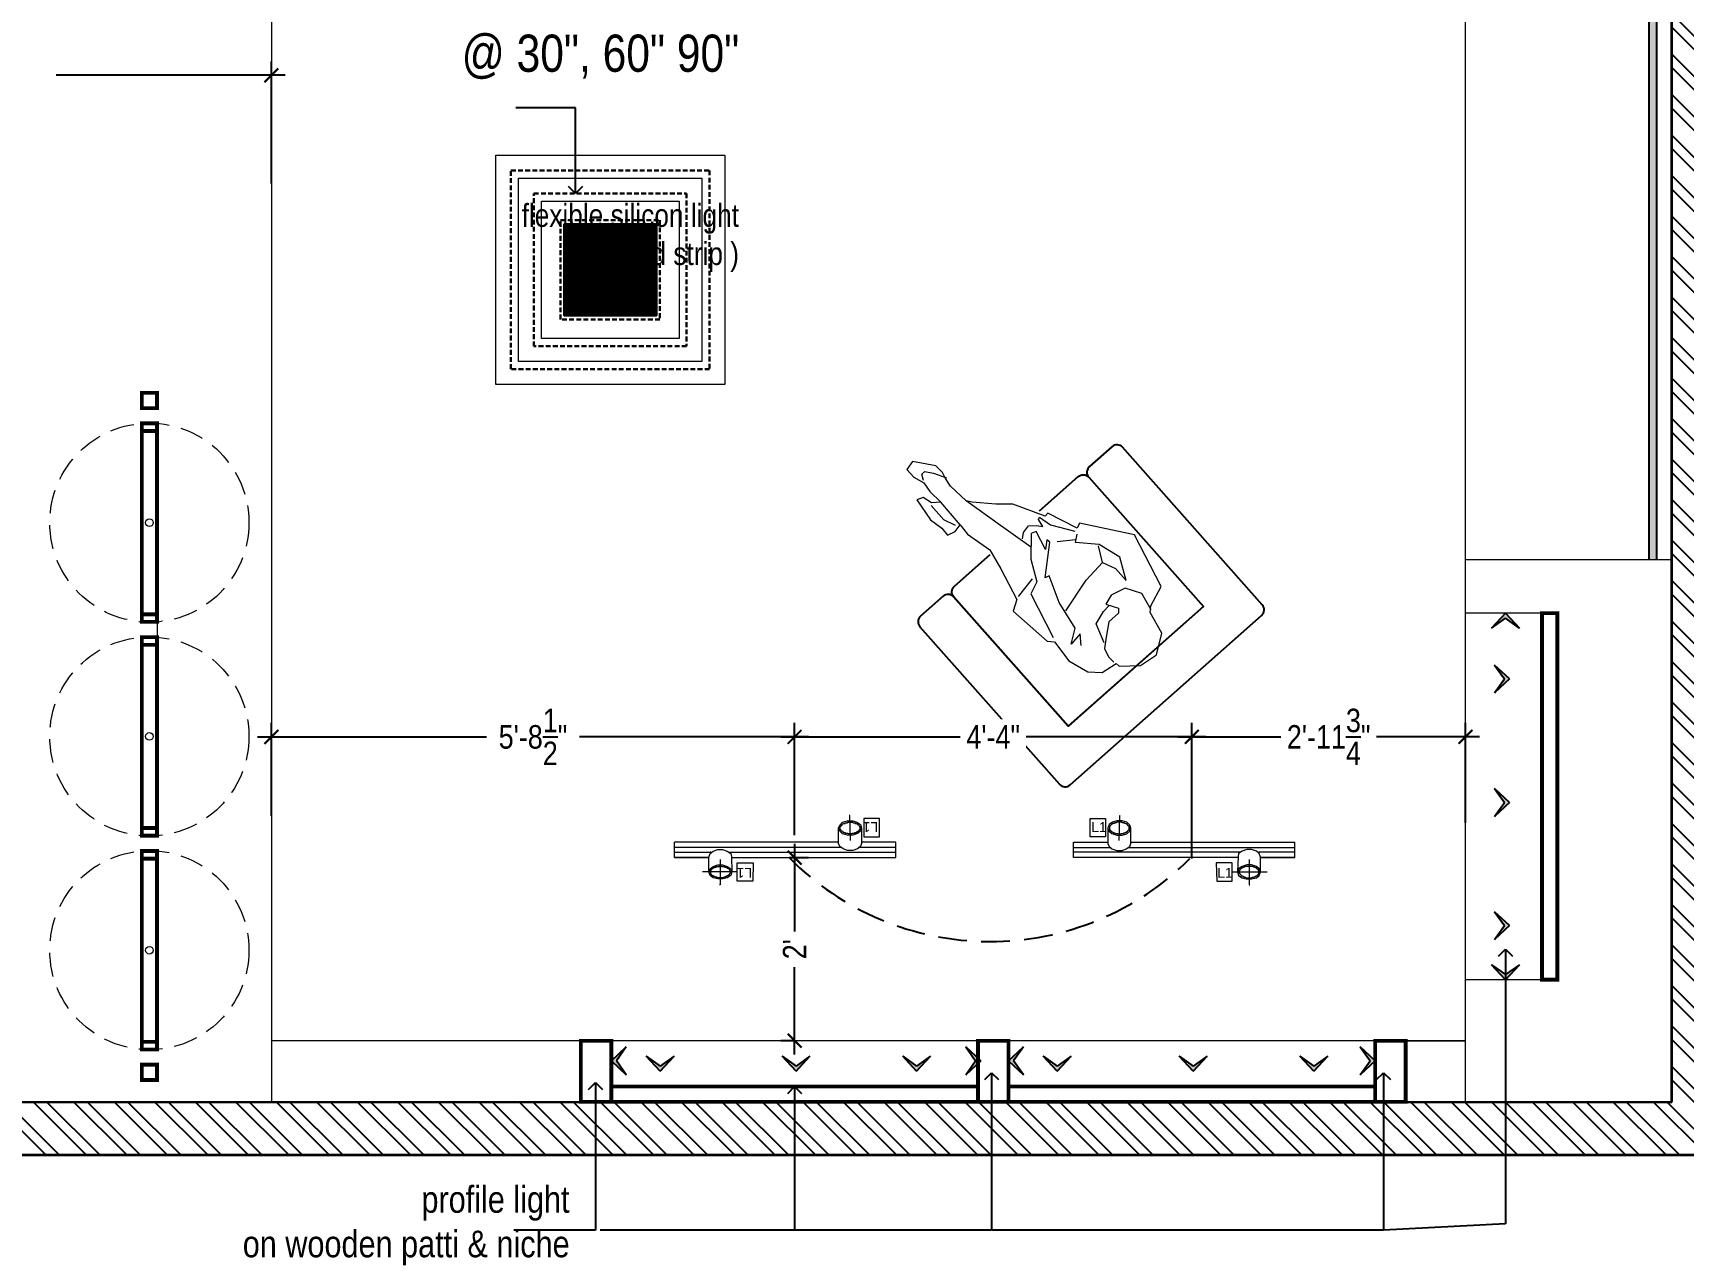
# Model space of a CAD drawing. Header units: inches. Extents: x -109431 to 29005, y -34715 to -1756.
# Drawn here: x -51156.6 to -50940.6, y -12238.8 to -12080.9 of the extents above; entities that cross this region are included whole.
import ezdxf
from ezdxf.lldxf.tags import DXFTag

# ---------------------------------------------------------------- set-up
doc = ezdxf.new("R2010")
doc.units = ezdxf.units.IN
doc.header["$LTSCALE"] = 0.05
doc.header["$MEASUREMENT"] = 0
doc.header["$PDMODE"] = 3
doc.header["$PDSIZE"] = -4
for name, pattern in [('A2-XREF-115_FURN$0$HIDDEN', [0.375, 0.25, -0.125]), ('ACAD_ISO03W100', [30, 12, -18]), ('DASHED2', [0.375, 0.25, -0.125])]:
    doc.linetypes.add(name, pattern=pattern)
doc.layers.get('Defpoints').update_dxf_attribs({"linetype": 'DASHED2'})
for name, color, linetype, lineweight in [('A-PEOPLE', 12, 'Continuous', 20), ('Electrical power fixture', 144, 'Continuous', 15), ('Electrical text & dimension', 140, 'Continuous', 9), ('FURNITURE', 1, 'Continuous', 18), ('hatch', 7, 'Continuous', 25), ('WALL', 7, 'Continuous', 35)]:
    doc.layers.add(name, color=color, linetype=linetype, lineweight=lineweight)
for name, color, linetype in [('Civil Dimension - Text', 7, 'Continuous'), ('Column', 6, 'Continuous'), ('Flooring Hatch', 251, 'Continuous'), ('Flooring Layout', 7, 'Continuous')]:
    doc.layers.add(name, color=color, linetype=linetype)
doc.styles.add('1MMOF3-32', font='ARIALN.TTF', dxfattribs={"height": 4.86})
doc.styles.add('9-128OF1-4', font='ARIALN.TTF', dxfattribs={"height": 3.0792})
doc.styles.add('PDF Arial', font='arial.ttf')
tags = doc.linetypes.add('A2-XREF-115_FURN$0$DASHED', pattern=[0.75, 0.5, -0.25]).pattern_tags.tags
tags[6:7] = [DXFTag(74, 4), DXFTag(75, 0), DXFTag(340, '0'), DXFTag(46, 1.0), DXFTag(50, 0.0), DXFTag(44, 0.0), DXFTag(45, 0.0)]
tags[4:5] = [DXFTag(74, 4), DXFTag(75, 0), DXFTag(340, '0'), DXFTag(46, 1.0), DXFTag(50, 0.0), DXFTag(44, 0.0), DXFTag(45, 0.0)]
doc.dimstyles.new('DIM 1-4', dxfattribs={"dimtxt": 3.0792, "dimasz": 1.82, "dimexe": 1.82, "dimexo": 0, "dimgap": 0.09, "dimtad": 0, "dimzin": 0, "dimdsep": 46, "dimlunit": 4, "dimtxsty": '9-128OF1-4', "dimblk": 'ARCHTICK', "dimcen": 1.8125, "dimdle": 1.82, "dimclrd": 8, "dimclre": 8, "dimadec": 0, "dimazin": 0, "dimtfac": 1, "dimtofl": 0, "dimtmove": 0, "dimatfit": 3, "dimldrblk": 'OPEN90', "dimfxl": 1, "dimtolj": 1, "dimtzin": 0, "dimlwd": -1, "dimarcsym": 0})

# ---------------------------------------------------------------- blocks, each defined once
blk = doc.blocks.new('A$C9f012d1b')
at = {"layer": 'A-PEOPLE', "color": 1, "lineweight": 0}
blk.add_lwpolyline([(736, 178.3), (755, 203.6), (786.5, 212), (794.9, 233), (715, 243.5), (668.7, 233), (639.3, 235.1), (630.9, 207.8), (637.2, 180.4), (597.2, 182.6), (508.9, 161.5), (437.4, 176.3), (326, 203.6), (305, 239.4), (155.7, 220.5), (136.7, 203.7), (58.9, 210), (-10.5, 186.9), (-44.1, 153.2), (-52.5, 98.6), (-65.2, 96.5), (-111.4, 41.8), (-119.8, -21.3), (-77.8, -82.3), (0, -99.1), (14.7, -115.9), (39.9, -183.2), (227.1, -231.6), (378.5, -120.2), (370.1, -103.4), (473.1, -63.4), (471, -50.8), (572, 3.8), (609.8, 45.9), (666.6, 100.5), (683.4, 113.2), (754.9, 119.4), (784.4, 115.2), (805.4, 108.9), (837, 111), (900, 159.4), (891.6, 190.9), (858, 190.9), (822.2, 178.3), (786.5, 182.5)], close=True, dxfattribs=at)
for points in [[(69.4, 144.8), (101, 121.7), (94.7, 167.9), (126.2, 121.7), (225, 104.8), (313.3, 71.2), (317.6, 85.9), (395.3, -4.6), (408, -2.5), (386.9, 22.8), (452.1, 6), (458.4, 22.8), (395.4, 79.6), (326, 115.3), (309.2, 157.4), (151.5, 197.4)], [(330.2, 193.1), (342.8, 119.5)], [(637.2, 180.4), (736, 178.3)], [(645.6, 193.1), (685.6, 209.9), (748.7, 209.9)], [(828.6, 174.1), (847.5, 163.6), (847.5, 151), (824.3, 132.1), (784.4, 111)], [(426.9, 54.3), (546.8, 81.6), (683.4, 113.2)], [(4.2, -107.5), (65.2, -120.1), (115.7, -90.7), (128.3, -40.3), (117.8, -6.6), (79.9, -29.7), (67.3, -19.2), (67.3, 24.9), (35.8, 64.9), (10.5, 94.3), (-18.9, 102.8), (-44.1, 100.7)], [(25.3, 81.7), (90.4, 60.7), (105.2, 14.4), (107.3, -10.8)], [(189.3, 106.9), (220.8, -10.8), (229.2, -90.7), (185, -109.7), (132.5, -109.6), (204, -145.4), (281.8, -122.3), (338.6, -67.6), (355.4, -90.8)], [(464.7, 56.4), (477.4, 39.6), (483.7, 12.3), (466.8, -8.8), (450, -21.4), (477.3, -25.6), (481.6, -34), (437.4, -44.5), (368, -90.8)], [(344.9, -73.9), (380.6, -23.5)], [(229.2, -90.7), (279.7, -118.1)]]:
    blk.add_lwpolyline(points, dxfattribs=at)
blk = doc.blocks.new('_ArchTick')
at = {"color": 0, "const_width": 0.15}
blk.add_lwpolyline([(-0.5, -0.5), (0.5, 0.5)], dxfattribs=at)
blk = doc.blocks.new('_Open90')
at = {"color": 0, "linetype": 'ByBlock', "lineweight": -2}
for p, q in [((0, 0), (-1, 0)), ((-0.5, 0.5), (0, 0)), ((0, 0), (-0.5, -0.5))]:
    blk.add_line(p, q, dxfattribs=at)
blk = doc.blocks.new('*D385')
at = {"layer": 'Civil Dimension - Text', "color": 8, "linetype": 'ACAD_ISO03W100', "lineweight": -2, "ltscale": 50, "transparency": 16777216}
for p, q in [((-51236.48, -12115.87), (-51236.48, -12084.65)), ((-51125.4, -12100.66), (-51125.4, -12084.65))]:
    blk.add_line(p, q, dxfattribs=at)
at = {"layer": 'Civil Dimension - Text', "color": 8, "linetype": 'ACAD_ISO03W100', "ltscale": 50, "transparency": 16777216}
for p, q in [((-51238.3, -12086.47), (-51184.39, -12086.47)), ((-51123.58, -12086.47), (-51177.49, -12086.47))]:
    blk.add_line(p, q, dxfattribs=at)
at = {"layer": 'Defpoints', "color": 0, "ltscale": 50, "transparency": 16777216}
for p in [(-51236.48, -12086.47), (-51125.4, -12100.66), (-51236.48, -12115.87)]:
    blk.add_point(p, dxfattribs=at)
at = {"layer": 'Civil Dimension - Text', "color": 8, "ltscale": 50, "transparency": 16777216, "xscale": 1.82, "yscale": 1.82, "zscale": 1.82, "rotation": 180}
blk.add_blockref('_ArchTick', (-51236.48, -12086.47), dxfattribs=at)
at = {"layer": 'Civil Dimension - Text', "color": 8, "ltscale": 50, "transparency": 16777216, "xscale": 1.82, "yscale": 1.82, "zscale": 1.82}
blk.add_blockref('_ArchTick', (-51125.4, -12086.47), dxfattribs=at)
at = {"layer": 'Civil Dimension - Text', "color": 0, "ltscale": 50, "transparency": 16777216, "insert": (-51180.94, -12086.47), "char_height": 3.079, "attachment_point": 5, "style": '9-128OF1-4', "bg_fill": 3, "box_fill_scale": 1.25, "bg_fill_color": 256, "bg_fill_true_color": 13158600, "bg_fill_transparency": 0}
blk.add_mtext('\\A1;9\'-3"', dxfattribs=at)
blk = doc.blocks.new('*D386')
at = {"layer": 'Civil Dimension - Text', "color": 8, "linetype": 'ACAD_ISO03W100', "lineweight": -2, "ltscale": 50, "transparency": 16777216}
for p, q in [((-51125.4, -12183.46), (-51125.4, -12171.3)), ((-51056.9, -12184.92), (-51056.9, -12171.3))]:
    blk.add_line(p, q, dxfattribs=at)
at = {"layer": 'Civil Dimension - Text', "color": 8, "linetype": 'ACAD_ISO03W100', "ltscale": 50, "transparency": 16777216}
for p, q in [((-51127.22, -12173.12), (-51095.52, -12173.12)), ((-51055.08, -12173.12), (-51086.77, -12173.12))]:
    blk.add_line(p, q, dxfattribs=at)
at = {"layer": 'Defpoints', "color": 0, "ltscale": 50, "transparency": 16777216}
for p in [(-51125.4, -12173.12), (-51125.4, -12183.46), (-51056.9, -12184.92)]:
    blk.add_point(p, dxfattribs=at)
at = {"layer": 'Civil Dimension - Text', "color": 8, "ltscale": 50, "transparency": 16777216, "xscale": 1.82, "yscale": 1.82, "zscale": 1.82, "rotation": 180}
blk.add_blockref('_ArchTick', (-51125.4, -12173.12), dxfattribs=at)
at = {"layer": 'Civil Dimension - Text', "color": 8, "ltscale": 50, "transparency": 16777216, "xscale": 1.82, "yscale": 1.82, "zscale": 1.82}
blk.add_blockref('_ArchTick', (-51056.9, -12173.12), dxfattribs=at)
at = {"layer": 'Civil Dimension - Text', "color": 0, "ltscale": 50, "transparency": 16777216, "insert": (-51091.15, -12173.12), "char_height": 3.0792, "attachment_point": 5, "style": '9-128OF1-4', "bg_fill": 3, "box_fill_scale": 1.25, "bg_fill_color": 256, "bg_fill_true_color": 13158600, "bg_fill_transparency": 0}
blk.add_mtext('\\A1;5\'-8{\\H1x;\\S1/2;}"', dxfattribs=at)
blk = doc.blocks.new('*D387')
at = {"layer": 'Civil Dimension - Text', "color": 8, "linetype": 'ACAD_ISO03W100', "lineweight": -2, "ltscale": 50, "transparency": 16777216}
for p, q in [((-51056.9, -12185.99), (-51056.9, -12171.3)), ((-51004.9, -12189.06), (-51004.9, -12171.3))]:
    blk.add_line(p, q, dxfattribs=at)
at = {"layer": 'Civil Dimension - Text', "color": 8, "linetype": 'ACAD_ISO03W100', "ltscale": 50, "transparency": 16777216}
for p, q in [((-51058.72, -12173.12), (-51034.4, -12173.12)), ((-51003.08, -12173.12), (-51027.4, -12173.12))]:
    blk.add_line(p, q, dxfattribs=at)
at = {"layer": 'Defpoints', "color": 0, "ltscale": 50, "transparency": 16777216}
for p in [(-51004.9, -12173.12), (-51056.9, -12185.99), (-51004.9, -12189.06)]:
    blk.add_point(p, dxfattribs=at)
at = {"layer": 'Civil Dimension - Text', "color": 8, "ltscale": 50, "transparency": 16777216, "xscale": 1.82, "yscale": 1.82, "zscale": 1.82, "rotation": 180}
blk.add_blockref('_ArchTick', (-51056.9, -12173.12), dxfattribs=at)
at = {"layer": 'Civil Dimension - Text', "color": 8, "ltscale": 50, "transparency": 16777216, "xscale": 1.82, "yscale": 1.82, "zscale": 1.82}
blk.add_blockref('_ArchTick', (-51004.9, -12173.12), dxfattribs=at)
at = {"layer": 'Civil Dimension - Text', "color": 0, "ltscale": 50, "transparency": 16777216, "insert": (-51030.9, -12173.12), "char_height": 3.079, "attachment_point": 5, "style": '9-128OF1-4', "bg_fill": 3, "box_fill_scale": 1.25, "bg_fill_color": 256, "bg_fill_true_color": 13158600, "bg_fill_transparency": 0}
blk.add_mtext('\\A1;4\'-4"', dxfattribs=at)
blk = doc.blocks.new('*D388')
at = {"layer": 'Civil Dimension - Text', "color": 8, "linetype": 'ACAD_ISO03W100', "lineweight": -2, "ltscale": 50, "transparency": 16777216}
for p, q in [((-51004.9, -12186.92), (-51004.9, -12171.3)), ((-50969.07, -12184.37), (-50969.07, -12171.3))]:
    blk.add_line(p, q, dxfattribs=at)
at = {"layer": 'Civil Dimension - Text', "color": 8, "linetype": 'ACAD_ISO03W100', "ltscale": 50, "transparency": 16777216}
for p, q in [((-51006.72, -12173.12), (-50992.39, -12173.12)), ((-50967.25, -12173.12), (-50981.57, -12173.12))]:
    blk.add_line(p, q, dxfattribs=at)
at = {"layer": 'Defpoints', "color": 0, "ltscale": 50, "transparency": 16777216}
for p in [(-50969.07, -12173.12), (-50969.07, -12184.37), (-51004.9, -12186.92)]:
    blk.add_point(p, dxfattribs=at)
at = {"layer": 'Civil Dimension - Text', "color": 8, "ltscale": 50, "transparency": 16777216, "xscale": 1.82, "yscale": 1.82, "zscale": 1.82, "rotation": 180}
blk.add_blockref('_ArchTick', (-51004.9, -12173.12), dxfattribs=at)
at = {"layer": 'Civil Dimension - Text', "color": 8, "ltscale": 50, "transparency": 16777216, "xscale": 1.82, "yscale": 1.82, "zscale": 1.82}
blk.add_blockref('_ArchTick', (-50969.07, -12173.12), dxfattribs=at)
at = {"layer": 'Civil Dimension - Text', "color": 0, "ltscale": 50, "transparency": 16777216, "insert": (-50986.98, -12173.12), "char_height": 3.0792, "attachment_point": 5, "style": '9-128OF1-4', "bg_fill": 3, "box_fill_scale": 1.25, "bg_fill_color": 256, "bg_fill_true_color": 13158600, "bg_fill_transparency": 0}
blk.add_mtext('\\A1;2\'-11{\\H1x;\\S3/4;}"', dxfattribs=at)
blk = doc.blocks.new('*D392')
at = {"layer": 'Civil Dimension - Text', "color": 8, "linetype": 'ACAD_ISO03W100', "ltscale": 50, "transparency": 16777216}
for p, q in [((-51056.9, -12187.12), (-51056.9, -12199.66)), ((-51056.9, -12214.74), (-51056.9, -12202.2))]:
    blk.add_line(p, q, dxfattribs=at)
at = {"layer": 'Civil Dimension - Text', "color": 8, "linetype": 'ACAD_ISO03W100', "lineweight": -2, "ltscale": 50, "transparency": 16777216}
for p, q in [((-51057.63, -12188.94), (-51055.08, -12188.94)), ((-51056.9, -12212.92), (-51058.72, -12212.92))]:
    blk.add_line(p, q, dxfattribs=at)
at = {"layer": 'Defpoints', "color": 0, "ltscale": 50, "transparency": 16777216}
for p in [(-51057.63, -12188.94), (-51056.9, -12212.92), (-51056.9, -12212.92)]:
    blk.add_point(p, dxfattribs=at)
at = {"layer": 'Civil Dimension - Text', "color": 8, "ltscale": 50, "transparency": 16777216, "xscale": 1.82, "yscale": 1.82, "zscale": 1.82}
for p, rotation in [((-51056.9, -12188.94), 90), ((-51056.9, -12212.92), 270)]:
    blk.add_blockref('_ArchTick', p, dxfattribs=dict(at, rotation=rotation))
at = {"layer": 'Civil Dimension - Text', "color": 0, "ltscale": 50, "transparency": 16777216, "insert": (-51056.9, -12200.93), "char_height": 3.079, "attachment_point": 5, "rotation": 90, "style": '9-128OF1-4', "bg_fill": 3, "box_fill_scale": 1.25, "bg_fill_color": 256, "bg_fill_true_color": 13158600, "bg_fill_transparency": 0}
blk.add_mtext("\\A1;2'", dxfattribs=at)
blk = doc.blocks.new('adwawd')
at = {"layer": 'Flooring Hatch', "ltscale": 50, "true_color": 0xcd6928}
h = blk.add_hatch(color=32, dxfattribs=at)
h.dxf.hatch_style = 1
h.paths.add_polyline_path([(-77941.34, -7094.04), (-77946.01, -7099.05), (-77941.34, -7095.73), (-77936.68, -7099.05)])
at = {"layer": 'Civil Dimension - Text', "color": 2, "ltscale": 50}
for p, q in [((-77941.34, -7094.04), (-77946.01, -7099.05)), ((-77941.34, -7094.04), (-77936.68, -7099.05)), ((-77946.01, -7099.05), (-77941.34, -7095.73)), ((-77936.68, -7099.05), (-77941.34, -7095.73))]:
    blk.add_line(p, q, dxfattribs=at)

msp = doc.modelspace()

# ---------------------------------------------------------------- hatches: boundary and pattern name
at = {"layer": 'Column', "ltscale": 0.25}
h = msp.add_hatch(dxfattribs=at)
h.set_pattern_fill('ANSI31', color=1, angle=270)
h.set_pattern_definition([(315, (3289.88327, 0), (0.08838834765, 0.08838834765), [])])
h.paths.add_polyline_path([(-51079.33487, -12117.94444), (-51079.33487, -12105.94444), (-51087.03535, -12105.94444), (-51087.03535, -12117.94444)])
h.paths.add_polyline_path([(-51075.03535, -12117.94444), (-51075.03535, -12106.94444), (-51079.33487, -12106.94444), (-51079.33487, -12117.94444)])
h.paths.add_polyline_path([(-51075.03535, -12106.94444), (-51075.03535, -12105.94444), (-51079.33487, -12105.94444), (-51079.33487, -12106.94444)])
at = {"layer": 'Flooring Layout', "ltscale": 50, "true_color": 0xf8d731}
h = msp.add_hatch(color=40, dxfattribs=at)
h.dxf.hatch_style = 1
h.paths.add_polyline_path([(-50944.03578, -12064.81219), (-50945.03578, -12064.81219), (-50945.03578, -12149.88096), (-50944.03578, -12149.88096)])
at = {"layer": 'hatch', "ltscale": 0.25}
h = msp.add_hatch(dxfattribs=at)
h.set_pattern_fill('ANSI32', color=8, scale=10, angle=270)
h.set_pattern_definition([(315, (-47162.779, 72304.417), (2.65165043, 2.65165043), []), (315, (-47162.779, 72302.6493), (2.65165043, 2.65165043), [])])
h.paths.add_polyline_path([(-50942.03535, -11990.94444), (-50942.03535, -12220.94444), (-51370.83207, -12220.88316), (-51370.83207, -12227.88316), (-50932.03535, -12227.88316), (-50932.03535, -11958.88316), (-51114.81289, -11958.88316), (-51114.81289, -11968.88316), (-51090.83164, -11968.88316), (-51079.33164, -11968.88316), (-51079.33164, -11979.88316), (-50980.53535, -11987.84269), (-50969.03535, -11988.76919)])
h.paths.add_polyline_path([(-50969.44979, -11987.73849), (-50969.44979, -11994.82989), (-50961.20695, -11994.82989), (-50961.20695, -11987.73849)], flags=24)

# ---------------------------------------------------------------- linework, layer by layer
at = {"color": 11}
msp.add_lwpolyline([(-50995.68553, -12155.82112), (-51013.96084, -12135.19319, 0.414213562), (-51015.35024, -12135.10917), (-51018.29709, -12137.71993, 0.414213562), (-51018.38111, -12139.10933), (-51003.36925, -12156.0537), (-51021.06491, -12171.73117), (-51036.07677, -12154.78679, 0.414213562), (-51037.46617, -12154.70277), (-51040.41302, -12157.31353, 0.414213562), (-51040.49704, -12158.70293), (-51022.22173, -12179.33086, 0.414213562), (-51020.83233, -12179.41488), (-50995.76955, -12157.21053, 0.414213562)], format="xyb", close=True, dxfattribs=at)
at = {"color": 6}
msp.add_lwpolyline([(-51024.82596, -12143.50418), (-51019.77051, -12139.02531, -0.414213562), (-51018.38111, -12139.10933), (-51003.36925, -12156.0537), (-51021.05034, -12171.71825), (-51036.0622, -12154.77388, -0.414213562), (-51035.97817, -12153.38448), (-51031.30056, -12149.24035)], format="xyb", dxfattribs=at)
at = {"layer": 'Electrical power fixture'}
for p, q in [((-51072.61931, -12188.93796), (-51072.61931, -12186.92366)), ((-50991.40375, -12188.93796), (-50991.40375, -12186.92366)), ((-51068.11931, -12188.93796), (-51072.61931, -12188.93796)), ((-50995.90375, -12188.93796), (-50991.40375, -12188.93796))]:
    msp.add_line(p, q, dxfattribs=at)
for points in [[(-51049.60318, -12186.69125), (-51049.68065, -12183.43734), (-51049.75812, -12183.43734)], [(-51014.41988, -12186.69125), (-51014.34241, -12183.43734), (-51014.26494, -12183.43734)], [(-51048.13119, -12185.06429), (-51048.13119, -12187.0786), (-51048.28613, -12187.46595), (-51048.6735, -12187.77587), (-51049.29328, -12188.00828), (-51049.99054, -12188.00828), (-51050.53286, -12187.77587), (-51050.99769, -12187.46595), (-51051.15265, -12187.0786), (-51051.15265, -12185.06429)], [(-51050.92022, -12185.06429), (-51050.92022, -12184.98682), (-51050.92022, -12184.90935), (-51050.92022, -12184.83188), (-51050.84275, -12184.83188), (-51050.84275, -12184.75441), (-51050.76527, -12184.75441), (-51050.76527, -12184.6769), (-51050.6878, -12184.6769), (-51050.6878, -12184.59943), (-51050.61033, -12184.59943), (-51050.61033, -12184.52196), (-51050.53286, -12184.52196), (-51050.45538, -12184.44449), (-51050.37791, -12184.44449), (-51050.30044, -12184.44449), (-51050.30044, -12184.36702), (-51050.22296, -12184.36702), (-51050.14549, -12184.36702), (-51050.06802, -12184.36702), (-51049.99054, -12184.36702), (-51049.99054, -12184.28955), (-51049.91307, -12184.28955), (-51049.8356, -12184.28955), (-51049.75812, -12184.28955), (-51049.68065, -12184.28955), (-51049.60318, -12184.28955), (-51049.5257, -12184.28955), (-51049.44823, -12184.28955), (-51049.37076, -12184.28955), (-51049.29328, -12184.28955), (-51049.21581, -12184.36702), (-51049.13834, -12184.36702), (-51049.06086, -12184.36702), (-51048.98339, -12184.36702), (-51048.98339, -12184.44449), (-51048.90592, -12184.44449), (-51048.82844, -12184.44449), (-51048.75097, -12184.52196), (-51048.6735, -12184.52196), (-51048.6735, -12184.59943), (-51048.59603, -12184.59943), (-51048.51855, -12184.6769), (-51048.44108, -12184.75441), (-51048.44108, -12184.83188), (-51048.36361, -12184.83188), (-51048.36361, -12184.90935), (-51048.36361, -12184.98682), (-51048.36361, -12185.06429), (-51048.36361, -12185.14176), (-51048.36361, -12185.21923), (-51048.36361, -12185.2967), (-51048.44108, -12185.2967), (-51048.44108, -12185.37418), (-51048.51855, -12185.37418), (-51048.51855, -12185.45165), (-51048.59603, -12185.45165), (-51048.59603, -12185.52912), (-51048.6735, -12185.52912), (-51048.75097, -12185.60659), (-51048.82844, -12185.60659), (-51048.82844, -12185.68406), (-51048.90592, -12185.68406), (-51048.98339, -12185.68406), (-51049.06086, -12185.68406), (-51049.06086, -12185.76157), (-51049.13834, -12185.76157), (-51049.21581, -12185.76157), (-51049.29328, -12185.76157), (-51049.37076, -12185.76157), (-51049.44823, -12185.83904), (-51049.5257, -12185.83904), (-51049.60318, -12185.83904), (-51049.68065, -12185.83904), (-51049.75812, -12185.83904), (-51049.8356, -12185.83904), (-51049.91307, -12185.76157), (-51049.99054, -12185.76157), (-51050.06802, -12185.76157), (-51050.14549, -12185.76157), (-51050.22296, -12185.76157), (-51050.22296, -12185.68406), (-51050.30044, -12185.68406), (-51050.37791, -12185.68406), (-51050.45538, -12185.68406), (-51050.45538, -12185.60659), (-51050.53286, -12185.60659), (-51050.61033, -12185.60659), (-51050.61033, -12185.52912), (-51050.6878, -12185.52912), (-51050.6878, -12185.45165), (-51050.76527, -12185.45165), (-51050.76527, -12185.37418), (-51050.84275, -12185.37418), (-51050.84275, -12185.2967), (-51050.92022, -12185.2967), (-51050.92022, -12185.21923), (-51050.92022, -12185.14176), (-51050.92022, -12185.06429), (-51050.99769, -12185.06429)], [(-51045.80698, -12183.82473), (-51047.82129, -12183.82473), (-51047.82129, -12186.22639), (-51045.80698, -12186.22639), (-51045.80698, -12183.82473), (-51045.88445, -12183.82473)], [(-51018.21608, -12183.82473), (-51016.20177, -12183.82473), (-51016.20177, -12186.22639), (-51018.21608, -12186.22639), (-51018.21608, -12183.82473), (-51018.13861, -12183.82473)], [(-51015.89187, -12185.06429), (-51015.89187, -12187.0786), (-51015.73693, -12187.46595), (-51015.34956, -12187.77587), (-51014.72978, -12188.00828), (-51014.03252, -12188.00828), (-51013.4902, -12187.77587), (-51013.02537, -12187.46595), (-51012.87042, -12187.0786), (-51012.87042, -12185.06429)], [(-51013.10284, -12185.06429), (-51013.10284, -12184.98682), (-51013.10284, -12184.90935), (-51013.10284, -12184.83188), (-51013.18031, -12184.83188), (-51013.18031, -12184.75441), (-51013.25779, -12184.75441), (-51013.25779, -12184.6769), (-51013.33526, -12184.6769), (-51013.33526, -12184.59943), (-51013.41273, -12184.59943), (-51013.41273, -12184.52196), (-51013.4902, -12184.52196), (-51013.56768, -12184.44449), (-51013.64515, -12184.44449), (-51013.72262, -12184.44449), (-51013.72262, -12184.36702), (-51013.8001, -12184.36702), (-51013.87757, -12184.36702), (-51013.95504, -12184.36702), (-51014.03252, -12184.36702), (-51014.03252, -12184.28955), (-51014.10999, -12184.28955), (-51014.18746, -12184.28955), (-51014.26494, -12184.28955), (-51014.34241, -12184.28955), (-51014.41988, -12184.28955), (-51014.49736, -12184.28955), (-51014.57483, -12184.28955), (-51014.6523, -12184.28955), (-51014.72978, -12184.28955), (-51014.80725, -12184.36702), (-51014.88472, -12184.36702), (-51014.9622, -12184.36702), (-51015.03967, -12184.36702), (-51015.03967, -12184.44449), (-51015.11714, -12184.44449), (-51015.19462, -12184.44449), (-51015.27209, -12184.52196), (-51015.34956, -12184.52196), (-51015.34956, -12184.59943), (-51015.42703, -12184.59943), (-51015.50451, -12184.6769), (-51015.58198, -12184.75441), (-51015.58198, -12184.83188), (-51015.65945, -12184.83188), (-51015.65945, -12184.90935), (-51015.65945, -12184.98682), (-51015.65945, -12185.06429), (-51015.65945, -12185.14176), (-51015.65945, -12185.21923), (-51015.65945, -12185.2967), (-51015.58198, -12185.2967), (-51015.58198, -12185.37418), (-51015.50451, -12185.37418), (-51015.50451, -12185.45165), (-51015.42703, -12185.45165), (-51015.42703, -12185.52912), (-51015.34956, -12185.52912), (-51015.27209, -12185.60659), (-51015.19462, -12185.60659), (-51015.19462, -12185.68406), (-51015.11714, -12185.68406), (-51015.03967, -12185.68406), (-51014.9622, -12185.68406), (-51014.9622, -12185.76157), (-51014.88472, -12185.76157), (-51014.80725, -12185.76157), (-51014.72978, -12185.76157), (-51014.6523, -12185.76157), (-51014.57483, -12185.83904), (-51014.49736, -12185.83904), (-51014.41988, -12185.83904), (-51014.34241, -12185.83904), (-51014.26494, -12185.83904), (-51014.18746, -12185.83904), (-51014.10999, -12185.76157), (-51014.03252, -12185.76157), (-51013.95504, -12185.76157), (-51013.87757, -12185.76157), (-51013.8001, -12185.76157), (-51013.8001, -12185.68406), (-51013.72262, -12185.68406), (-51013.64515, -12185.68406), (-51013.56768, -12185.68406), (-51013.56768, -12185.60659), (-51013.4902, -12185.60659), (-51013.41273, -12185.60659), (-51013.41273, -12185.52912), (-51013.33526, -12185.52912), (-51013.33526, -12185.45165), (-51013.25779, -12185.45165), (-51013.25779, -12185.37418), (-51013.18031, -12185.37418), (-51013.18031, -12185.2967), (-51013.10284, -12185.2967), (-51013.10284, -12185.21923), (-51013.10284, -12185.14176), (-51013.10284, -12185.06429), (-51013.02537, -12185.06429)], [(-51051.15265, -12186.92366), (-51072.61931, -12186.92366)], [(-51050.84275, -12187.62089), (-51072.61931, -12187.62089)], [(-51068.11931, -12190.79733), (-51068.11931, -12188.86049), (-51067.96437, -12188.39563), (-51067.577, -12188.08575), (-51066.95721, -12187.85334), (-51066.33743, -12187.85334), (-51065.71764, -12188.08575), (-51065.2528, -12188.39563), (-51065.17533, -12188.78302), (-51065.09786, -12190.79733)], [(-51065.40775, -12188.24069), (-51043.63773, -12188.24069), (-51043.63773, -12187.62089), (-51048.44108, -12187.62089), (-51048.51855, -12187.62089)], [(-51065.17533, -12188.93796), (-51043.63773, -12188.93796), (-51043.63773, -12186.92366), (-51048.13119, -12186.92366)], [(-50998.84774, -12188.93796), (-51020.38533, -12188.93796), (-51020.38533, -12186.92366), (-51015.89187, -12186.92366)], [(-50998.61532, -12188.24069), (-51020.38533, -12188.24069), (-51020.38533, -12187.62089), (-51015.58198, -12187.62089), (-51015.50451, -12187.62089)], [(-51013.18031, -12187.62089), (-50991.40375, -12187.62089)], [(-51012.87042, -12186.92366), (-50991.40375, -12186.92366)], [(-50995.90375, -12190.79733), (-50995.90375, -12188.86049), (-50996.05869, -12188.39563), (-50996.44606, -12188.08575), (-50997.06585, -12187.85334), (-50997.68563, -12187.85334), (-50998.30543, -12188.08575), (-50998.77027, -12188.39563), (-50998.84774, -12188.78302), (-50998.92521, -12190.79733)], [(-51072.61931, -12188.24069), (-51067.88689, -12188.24069), (-51067.96437, -12188.24069)], [(-51072.61931, -12188.93796), (-51068.11931, -12188.93796)], [(-51065.33028, -12190.79733), (-51065.33028, -12190.8748), (-51065.33028, -12190.95227), (-51065.40775, -12191.02974), (-51065.40775, -12191.10721), (-51065.48522, -12191.10721), (-51065.48522, -12191.18468), (-51065.5627, -12191.18468), (-51065.5627, -12191.26215), (-51065.64017, -12191.26215), (-51065.64017, -12191.33962), (-51065.71764, -12191.33962), (-51065.79512, -12191.33962), (-51065.79512, -12191.41709), (-51065.87259, -12191.41709), (-51065.95006, -12191.41709), (-51065.95006, -12191.49456), (-51066.02754, -12191.49456), (-51066.10501, -12191.49456), (-51066.18248, -12191.49456), (-51066.25995, -12191.57207), (-51066.33743, -12191.57207), (-51066.4149, -12191.57207), (-51066.49237, -12191.57207), (-51066.56985, -12191.57207), (-51066.64732, -12191.57207), (-51066.72479, -12191.57207), (-51066.80227, -12191.57207), (-51066.87974, -12191.57207), (-51066.95721, -12191.57207), (-51067.03469, -12191.57207), (-51067.03469, -12191.49456), (-51067.11216, -12191.49456), (-51067.18963, -12191.49456), (-51067.26711, -12191.49456), (-51067.34458, -12191.41709), (-51067.42205, -12191.41709), (-51067.49953, -12191.41709), (-51067.49953, -12191.33962), (-51067.577, -12191.33962), (-51067.65447, -12191.33962), (-51067.65447, -12191.26215), (-51067.73195, -12191.26215), (-51067.73195, -12191.18468), (-51067.80942, -12191.18468), (-51067.80942, -12191.10721), (-51067.88689, -12191.02974), (-51067.88689, -12190.95227), (-51067.88689, -12190.8748), (-51067.96437, -12190.8748), (-51067.96437, -12190.79733), (-51067.88689, -12190.79733), (-51067.88689, -12190.71986), (-51067.88689, -12190.64239), (-51067.88689, -12190.56492), (-51067.80942, -12190.56492), (-51067.80942, -12190.48741), (-51067.73195, -12190.48741), (-51067.73195, -12190.40994), (-51067.65447, -12190.40994), (-51067.65447, -12190.33247), (-51067.577, -12190.33247), (-51067.577, -12190.255), (-51067.49953, -12190.255), (-51067.42205, -12190.255), (-51067.42205, -12190.17753), (-51067.34458, -12190.17753), (-51067.26711, -12190.17753), (-51067.18963, -12190.17753), (-51067.18963, -12190.10006), (-51067.11216, -12190.10006), (-51067.03469, -12190.10006), (-51066.95721, -12190.10006), (-51066.87974, -12190.10006), (-51066.80227, -12190.10006), (-51066.72479, -12190.10006), (-51066.72479, -12190.02258), (-51066.64732, -12190.02258), (-51066.56985, -12190.02258), (-51066.49237, -12190.10006), (-51066.4149, -12190.10006), (-51066.33743, -12190.10006), (-51066.25995, -12190.10006), (-51066.18248, -12190.10006), (-51066.10501, -12190.10006), (-51066.02754, -12190.17753), (-51065.95006, -12190.17753), (-51065.87259, -12190.17753), (-51065.79512, -12190.255), (-51065.71764, -12190.255), (-51065.71764, -12190.33247), (-51065.64017, -12190.33247), (-51065.5627, -12190.33247), (-51065.5627, -12190.40994), (-51065.48522, -12190.40994), (-51065.48522, -12190.48741), (-51065.40775, -12190.48741), (-51065.40775, -12190.56492), (-51065.40775, -12190.64239), (-51065.33028, -12190.64239), (-51065.33028, -12190.71986), (-51065.33028, -12190.79733), (-51065.40775, -12190.79733)], [(-51066.64732, -12189.17037), (-51066.64732, -12192.50175), (-51066.72479, -12192.50175)], [(-51062.38628, -12192.03689), (-51064.40059, -12192.03689), (-51064.40059, -12189.63523), (-51062.30881, -12189.63523), (-51062.38628, -12192.03689), (-51062.46376, -12192.03689)], [(-51001.63678, -12192.03689), (-50999.62247, -12192.03689), (-50999.62247, -12189.63523), (-51001.71425, -12189.63523), (-51001.63678, -12192.03689), (-51001.5593, -12192.03689)], [(-50998.69279, -12190.79733), (-50998.69279, -12190.8748), (-50998.69279, -12190.95227), (-50998.61532, -12191.02974), (-50998.61532, -12191.10721), (-50998.53785, -12191.10721), (-50998.53785, -12191.18468), (-50998.46037, -12191.18468), (-50998.46037, -12191.26215), (-50998.3829, -12191.26215), (-50998.3829, -12191.33962), (-50998.30543, -12191.33962), (-50998.22794, -12191.33962), (-50998.22794, -12191.41709), (-50998.15047, -12191.41709), (-50998.073, -12191.41709), (-50998.073, -12191.49456), (-50997.99552, -12191.49456), (-50997.91805, -12191.49456), (-50997.84058, -12191.49456), (-50997.76311, -12191.57207), (-50997.68563, -12191.57207), (-50997.60816, -12191.57207), (-50997.53069, -12191.57207), (-50997.45321, -12191.57207), (-50997.37574, -12191.57207), (-50997.29827, -12191.57207), (-50997.22079, -12191.57207), (-50997.14332, -12191.57207), (-50997.06585, -12191.57207), (-50996.98837, -12191.57207), (-50996.98837, -12191.49456), (-50996.9109, -12191.49456), (-50996.83343, -12191.49456), (-50996.75595, -12191.49456), (-50996.67848, -12191.41709), (-50996.60101, -12191.41709), (-50996.52353, -12191.41709), (-50996.52353, -12191.33962), (-50996.44606, -12191.33962), (-50996.36859, -12191.33962), (-50996.36859, -12191.26215), (-50996.29111, -12191.26215), (-50996.29111, -12191.18468), (-50996.21364, -12191.18468), (-50996.21364, -12191.10721), (-50996.13617, -12191.02974), (-50996.13617, -12190.95227), (-50996.13617, -12190.8748), (-50996.05869, -12190.8748), (-50996.05869, -12190.79733), (-50996.13617, -12190.79733), (-50996.13617, -12190.71986), (-50996.13617, -12190.64239), (-50996.13617, -12190.56492), (-50996.21364, -12190.56492), (-50996.21364, -12190.48741), (-50996.29111, -12190.48741), (-50996.29111, -12190.40994), (-50996.36859, -12190.40994), (-50996.36859, -12190.33247), (-50996.44606, -12190.33247), (-50996.44606, -12190.255), (-50996.52353, -12190.255), (-50996.60101, -12190.255), (-50996.60101, -12190.17753), (-50996.67848, -12190.17753), (-50996.75595, -12190.17753), (-50996.83343, -12190.17753), (-50996.83343, -12190.10006), (-50996.9109, -12190.10006), (-50996.98837, -12190.10006), (-50997.06585, -12190.10006), (-50997.14332, -12190.10006), (-50997.22079, -12190.10006), (-50997.29827, -12190.10006), (-50997.29827, -12190.02258), (-50997.37574, -12190.02258), (-50997.45321, -12190.02258), (-50997.53069, -12190.10006), (-50997.60816, -12190.10006), (-50997.68563, -12190.10006), (-50997.76311, -12190.10006), (-50997.84058, -12190.10006), (-50997.91805, -12190.10006), (-50997.99552, -12190.17753), (-50998.073, -12190.17753), (-50998.15047, -12190.17753), (-50998.22794, -12190.255), (-50998.30543, -12190.255), (-50998.30543, -12190.33247), (-50998.3829, -12190.33247), (-50998.46037, -12190.33247), (-50998.46037, -12190.40994), (-50998.53785, -12190.40994), (-50998.53785, -12190.48741), (-50998.61532, -12190.48741), (-50998.61532, -12190.56492), (-50998.61532, -12190.64239), (-50998.69279, -12190.64239), (-50998.69279, -12190.71986), (-50998.69279, -12190.79733), (-50998.61532, -12190.79733)], [(-50997.37574, -12189.17037), (-50997.37574, -12192.50175), (-50997.29827, -12192.50175)], [(-50991.40375, -12188.24069), (-50996.13617, -12188.24069), (-50996.05869, -12188.24069)], [(-50991.40375, -12188.93796), (-50995.90375, -12188.93796)], [(-51064.40059, -12190.79733), (-51068.89404, -12190.79733), (-51068.97152, -12190.79733)], [(-50999.62247, -12190.79733), (-50995.12902, -12190.79733), (-50995.05154, -12190.79733)]]:
    msp.add_lwpolyline(points, dxfattribs=at)
for points in [[(-51051.15265, -12185.06429), (-51050.99769, -12184.6769), (-51050.61033, -12184.28955), (-51049.99054, -12184.13461), (-51049.29328, -12184.13461), (-51048.75097, -12184.28955), (-51048.28613, -12184.59943), (-51048.13119, -12185.06429), (-51048.28613, -12185.45165), (-51048.6735, -12185.76157), (-51049.29328, -12185.99398), (-51049.99054, -12185.99398), (-51050.61033, -12185.83904), (-51050.99769, -12185.45165)], [(-51012.87042, -12185.06429), (-51013.02537, -12184.6769), (-51013.41273, -12184.28955), (-51014.03252, -12184.13461), (-51014.72978, -12184.13461), (-51015.27209, -12184.28955), (-51015.73693, -12184.59943), (-51015.89187, -12185.06429), (-51015.73693, -12185.45165), (-51015.34956, -12185.76157), (-51014.72978, -12185.99398), (-51014.03252, -12185.99398), (-51013.41273, -12185.83904), (-51013.02537, -12185.45165)], [(-51065.09786, -12190.79733), (-51065.2528, -12191.26215), (-51065.71764, -12191.57207), (-51066.25995, -12191.72701), (-51066.95721, -12191.72701), (-51067.577, -12191.57207), (-51067.96437, -12191.26215), (-51068.11931, -12190.79733), (-51067.96437, -12190.40994), (-51067.577, -12190.10006), (-51066.95721, -12189.86764), (-51066.33743, -12189.86764), (-51065.71764, -12190.10006), (-51065.2528, -12190.40994)], [(-50998.92521, -12190.79733), (-50998.77027, -12191.26215), (-50998.30543, -12191.57207), (-50997.76311, -12191.72701), (-50997.06585, -12191.72701), (-50996.44606, -12191.57207), (-50996.05869, -12191.26215), (-50995.90375, -12190.79733), (-50996.05869, -12190.40994), (-50996.44606, -12190.10006), (-50997.06585, -12189.86764), (-50997.68563, -12189.86764), (-50998.30543, -12190.10006), (-50998.77027, -12190.40994)]]:
    msp.add_lwpolyline(points, close=True, dxfattribs=at)
at = {"layer": 'Flooring Layout', "ltscale": 50}
for p, q in [((-50945.03578, -12149.88096), (-50945.03578, -12064.81219)), ((-50944.03578, -12149.88096), (-50944.03578, -12064.81219))]:
    msp.add_line(p, q, dxfattribs=at)
at = {"layer": 'FURNITURE', "ltscale": 50}
for p, q in [((-50969.06853, -12220.94058), (-50969.06853, -11993.76651)), ((-50942.03635, -12064.81219), (-50942.03535, -12149.88096)), ((-50969.05194, -12149.88096), (-50942.03535, -12149.88096)), ((-50969.05194, -12149.88096), (-50957.05194, -12149.88096)), ((-50957.05194, -12156.92574), (-50969.06066, -12156.92403)), ((-50957.05194, -12156.92574), (-50957.05194, -12204.92574)), ((-51140.37073, -12158.06193), (-51140.37073, -12160.06193)), ((-50957.05194, -12204.92574), (-50969.06752, -12204.92402)), ((-50969.06853, -12212.92402), (-51125.39639, -12212.92402)), ((-50976.89532, -12212.92402), (-50969.06853, -12212.92402)), ((-50957.05194, -12220.9423), (-50957.05194, -12220.94444))]:
    msp.add_line(p, q, dxfattribs=at)
at = {"layer": 'FURNITURE', "linetype": 'A2-XREF-115_FURN$0$DASHED', "ltscale": 250}
msp.add_line((-51125.39639, -12015.21542), (-51125.39639, -12220.91824), dxfattribs=at)
at = {"layer": 'FURNITURE', "ltscale": 50}
for points in [[(-51096.03535, -12096.94444), (-51066.03535, -12096.94444), (-51066.03535, -12126.94444), (-51096.03535, -12126.94444)], [(-51093.03535, -12099.94444), (-51069.03535, -12099.94444), (-51069.03535, -12123.94444), (-51093.03535, -12123.94444)], [(-51090.03535, -12102.94444), (-51072.03535, -12102.94444), (-51072.03535, -12120.94444), (-51090.03535, -12120.94444)], [(-51087.03535, -12105.94444), (-51075.03535, -12105.94444), (-51075.03535, -12117.94444), (-51087.03535, -12117.94444)]]:
    msp.add_lwpolyline(points, close=True, dxfattribs=at)
at = {"layer": 'FURNITURE', "color": 2, "linetype": 'A2-XREF-115_FURN$0$HIDDEN', "lineweight": 30, "ltscale": 50}
for points in [[(-51094.03535, -12098.94444), (-51068.03535, -12098.94444), (-51068.03535, -12124.94444), (-51094.03535, -12124.94444)], [(-51091.03535, -12101.94444), (-51071.03535, -12101.94444), (-51071.03535, -12121.94444), (-51091.03535, -12121.94444)], [(-51087.53535, -12105.44444), (-51074.53535, -12105.44444), (-51074.53535, -12118.44444), (-51087.53535, -12118.44444)]]:
    msp.add_lwpolyline(points, close=True, dxfattribs=at)
at = {"layer": 'FURNITURE', "ltscale": 50, "const_width": 0.5}
for points in [[(-51140.37073, -12128.06193), (-51140.37073, -12130.06193), (-51142.37073, -12130.06193), (-51142.37073, -12128.06193), (-51140.37073, -12128.06193)], [(-51140.37073, -12133.06193), (-51140.37073, -12132.06193), (-51142.37073, -12132.06193), (-51142.37073, -12133.06193), (-51140.37073, -12133.06193)], [(-51140.37073, -12157.06193), (-51140.37073, -12158.06193), (-51142.37073, -12158.06193), (-51142.37073, -12157.06193), (-51140.37073, -12157.06193)], [(-50957.05194, -12204.92574), (-50957.05194, -12156.92574), (-50959.05194, -12156.92574), (-50959.05194, -12204.92574), (-50957.05194, -12204.92574)], [(-51140.37073, -12161.06193), (-51140.37073, -12160.06193), (-51142.37073, -12160.06193), (-51142.37073, -12161.06193), (-51140.37073, -12161.06193)], [(-51140.37073, -12185.06193), (-51140.37073, -12186.06193), (-51142.37073, -12186.06193), (-51142.37073, -12185.06193), (-51140.37073, -12185.06193)], [(-51140.37073, -12189.06193), (-51140.37073, -12188.06193), (-51142.37073, -12188.06193), (-51142.37073, -12189.06193), (-51140.37073, -12189.06193)], [(-51140.37073, -12213.06193), (-51140.37073, -12214.06193), (-51142.37073, -12214.06193), (-51142.37073, -12213.06193), (-51140.37073, -12213.06193)], [(-51080.89532, -12220.92402), (-51084.89532, -12220.92402), (-51084.89532, -12212.92402), (-51080.89532, -12212.92402), (-51080.89532, -12220.92402)], [(-51028.89532, -12220.92402), (-51032.89532, -12220.92402), (-51032.89532, -12212.92402), (-51028.89532, -12212.92402), (-51028.89532, -12220.92402)], [(-51032.89532, -12220.92402), (-51028.89532, -12220.92402), (-51028.89532, -12212.92402), (-51032.89532, -12212.92402), (-51032.89532, -12220.92402)], [(-50980.89532, -12220.92402), (-50976.89532, -12220.92402), (-50976.89532, -12212.92402), (-50980.89532, -12212.92402), (-50980.89532, -12220.92402)], [(-51140.37073, -12218.06193), (-51140.37073, -12216.06193), (-51142.37073, -12216.06193), (-51142.37073, -12218.06193), (-51140.37073, -12218.06193)], [(-51032.89532, -12220.92402), (-51080.89532, -12220.92402), (-51080.89532, -12218.92402), (-51032.89532, -12218.92402), (-51032.89532, -12220.92402)], [(-50980.89532, -12220.92402), (-51028.89532, -12220.92402), (-51028.89532, -12218.92402), (-50980.89532, -12218.92402), (-50980.89532, -12220.92402)]]:
    msp.add_lwpolyline(points, dxfattribs=at)
for points in [[(-51140.37073, -12133.06193), (-51140.37073, -12157.06193), (-51142.37073, -12157.06193), (-51142.37073, -12133.06193)], [(-51140.37073, -12161.06193), (-51140.37073, -12185.06193), (-51142.37073, -12185.06193), (-51142.37073, -12161.06193)], [(-51140.37073, -12213.06193), (-51140.37073, -12189.06193), (-51142.37073, -12189.06193), (-51142.37073, -12213.06193)]]:
    msp.add_lwpolyline(points, close=True, dxfattribs=at)
at = {"layer": 'FURNITURE', "color": 252, "linetype": 'A2-XREF-115_FURN$0$HIDDEN', "ltscale": 250, "true_color": 0x939598}
for centre in [(-51141.37073, -12145.06193), (-51141.37073, -12173.06193), (-51141.37073, -12201.06193)]:
    msp.add_circle(centre, 13.0384, dxfattribs=at)
at = {"layer": 'FURNITURE', "ltscale": 50}
for centre in [(-51141.37073, -12145.06193), (-51141.37073, -12173.06193), (-51141.37073, -12201.06193)]:
    msp.add_circle(centre, 0.5, dxfattribs=at)
at = {"layer": 'WALL', "ltscale": 0.25}
for p, q in [((-51370.83164, -12220.88316), (-50942.03535, -12220.94444)), ((-51553.33164, -12227.88316), (-50932.03535, -12227.88316))]:
    msp.add_line(p, q, dxfattribs=at)
msp.add_lwpolyline([(-50942.03535, -12220.94444), (-50942.03535, -11990.94444)], dxfattribs=at)
msp.add_lwpolyline([(-51075.03535, -12105.94444), (-51075.03535, -12117.94444), (-51087.03535, -12117.94444), (-51087.03535, -12105.94444)], close=True, dxfattribs=at)

# ---------------------------------------------------------------- block references
at = {"color": 161, "lineweight": -3, "yscale": 0.03937, "zscale": 0.03937}
for p, xscale, rotation in [((-51013.2837, -12055.30496), -0.03937, 48.46067043561108), ((-51013.2837, -12159.40213), 0.03937, 131.5393295643889)]:
    msp.add_blockref('A$C9f012d1b', p, dxfattribs=dict(at, xscale=xscale, rotation=rotation))
at = {"layer": 'Civil Dimension - Text', "xscale": 0.3918184986101589, "yscale": 0.3918184986101589, "zscale": 0.3918184986101589}
msp.add_blockref('adwawd', (-20424.96576, -9377.35172), dxfattribs=at)
at = {"layer": 'Civil Dimension - Text', "yscale": 0.3918184986101589, "zscale": 0.3918184986101589}
for p, xscale, rotation in [((-48183.71236, 18373.32103), -0.3918184986101589, 270), ((-48183.71236, 18357.1418), -0.3918184986101589, 270), ((-48183.71236, 18341.01457), -0.3918184986101589, 270), ((-20424.96576, -14984.49976), -0.3918184986101589, 180), ((-53860.47031, 18323.31792), 0.3918184986101589, 90.00000000000001), ((-48252.95894, 18323.31792), -0.3918184986101589, 270), ((-53808.47031, 18323.31792), 0.3918184986101589, 90.00000000000001), ((-48201.32033, 18323.31792), -0.3918184986101589, 270), ((-20535.654, -14996.48594), -0.3918184986101589, 180), ((-20502.06218, -14996.48594), -0.3918184986101589, 180), ((-20483.654, -14996.48594), -0.3918184986101589, 180), ((-20465.85439, -14996.48594), -0.3918184986101589, 180), ((-20450.06218, -14996.48594), -0.3918184986101589, 180)]:
    msp.add_blockref('adwawd', p, dxfattribs=dict(at, xscale=xscale, rotation=rotation))

# ---------------------------------------------------------------- texts
at = {"layer": 'Electrical power fixture', "char_height": 1.289372, "attachment_point": 4, "style": 'PDF Arial'}
for insert, rotation in [((-51045.97015, -12184.93349), 179.8001997), ((-51018.05291, -12184.93349), 0.1998003), ((-51062.46151, -12190.92813), 179.8001997), ((-51001.56155, -12190.92813), 0.1998003)]:
    msp.add_mtext('L1', dxfattribs=dict(at, insert=insert, rotation=rotation))
at = {"layer": 'Electrical text & dimension', "ltscale": 50, "style": '1MMOF3-32'}
for s, insert, char_height, attachment_point in [('{\\C30;\\c2254834;Strip light for column \\P@ 30", 60" 90"}', (-51064.14856, -12073.04274), 4.86, 3), ('{\\C30;\\c2254834;flexible silicon light \\P(led strip )}', (-51064.18404, -12103.32076), 3, 3), ('\\pi231.31816;{\\C30;\\c2254834;profile light\\P\\pi207.92355;on wooden patti & niche}', (-51337.07178, -12231.94844), 3.5, 1)]:
    msp.add_mtext_dynamic_manual_height_columns(s, width=250.4249093, gutter_width=15.396, heights=[0], dxfattribs=dict(at, insert=insert, char_height=char_height, attachment_point=attachment_point))

# ---------------------------------------------------------------- leaders
at = {"layer": 'Flooring Layout', "ltscale": 50}
for points in [[(-51085.59066, -12101.94444), (-51085.59066, -12090.72826), (-51093.4001, -12090.72826)], [(-50963.826, -12200.93037), (-50963.826, -12236.90999), (-50979.79678, -12237.73707)], [(-51031.10148, -12217.1014), (-51031.10148, -12237.73707), (-51082.34225, -12237.73707)], [(-50979.79678, -12217.1014), (-50979.79678, -12237.73707), (-51031.03755, -12237.73707)], [(-51082.95989, -12218.37665), (-51082.95989, -12237.73707), (-51093.64308, -12237.73707)], [(-51056.89532, -12218.92402), (-51056.89532, -12237.73707)]]:
    msp.add_leader(points, dimstyle='DIM 1-4', override={"dimgap": 0.09, "dimtad": 0, "dimfxl": 0.1875, "dimtfill": 1, "dimarcsym": 1}, dxfattribs=at)

# ---------------------------------------------------------------- next in the draw order: dimensions: what is measured, and where the dimension line sits
at = {"layer": 'Civil Dimension - Text', "ltscale": 50}
for base, p1, p2, picture, middle in [((-51236.48163, -12086.47046), (-51125.39639, -12100.66313), (-51236.48163, -12115.87264), '*D385', (-51180.93901, -12086.47046)), ((-51125.39639, -12173.11571), (-51056.89532, -12184.92366), (-51125.39639, -12183.46449), '*D386', (-51091.14586, -12173.11571))]:
    dim = msp.add_linear_dim(base=base, p1=p1, p2=p2, dimstyle='DIM 1-4', override={"dimfxl": 0.1875, "dimtfill": 1, "dimarcsym": 1}, dxfattribs=at)
    dim.commit()
    dim.dimension.update_dxf_attribs({"geometry": picture, "text_midpoint": middle})

# ---------------------------------------------------------------- next in the draw order: dimensions: what is measured, and where the dimension line sits
dim = msp.add_linear_dim(base=(-51004.89532, -12173.11571), p1=(-51056.89532, -12185.99368), p2=(-51004.89532, -12189.06371), dimstyle='DIM 1-4', override={"dimtmove": 1, "dimfxl": 0.1875, "dimtfill": 1, "dimarcsym": 1}, dxfattribs=at)
dim.commit()
dim.dimension.update_dxf_attribs({"geometry": '*D387', "text_midpoint": (-51030.89532, -12173.11571)})

# ---------------------------------------------------------------- next in the draw order: dimensions: what is measured, and where the dimension line sits
dim = msp.add_linear_dim(base=(-50969.06853, -12173.11571), p1=(-51004.89532, -12186.92366), p2=(-50969.06853, -12184.36951), dimstyle='DIM 1-4', override={"dimtmove": 1, "dimfxl": 0.1875, "dimtfill": 1, "dimarcsym": 1}, dxfattribs=at)
dim.commit()
dim.dimension.update_dxf_attribs({"geometry": '*D388', "text_midpoint": (-50986.98193, -12173.11571)})
dim = msp.add_linear_dim(base=(-51056.89532, -12212.92402), p1=(-51057.62578, -12188.93796), p2=(-51056.89532, -12212.92402), angle=90, dimstyle='DIM 1-4', override={"dimfxl": 0.1875, "dimtfill": 1, "dimarcsym": 1}, dxfattribs=at)
dim.commit()
dim.dimension.update_dxf_attribs({"geometry": '*D392', "text_midpoint": (-51056.89532, -12200.93099)})

# ---------------------------------------------------------------- next in the draw order: linework, layer by layer
at = {"layer": 'Flooring Layout', "linetype": 'A2-XREF-115_FURN$0$HIDDEN', "ltscale": 300}
msp.add_arc((-51031.32312, -12162.94604), 36.9785, 224.6595522, 315.0658866, dxfattribs=at)

# ---------------------------------------------------------------- next in the draw order: block references
at = {"layer": 'Civil Dimension - Text', "xscale": -0.3918184986101589, "yscale": 0.3918184986101589, "zscale": 0.3918184986101589, "rotation": 180}
msp.add_blockref('adwawd', (-20517.85439, -14996.48594), dxfattribs=at)

doc.saveas('drawing.dxf')
